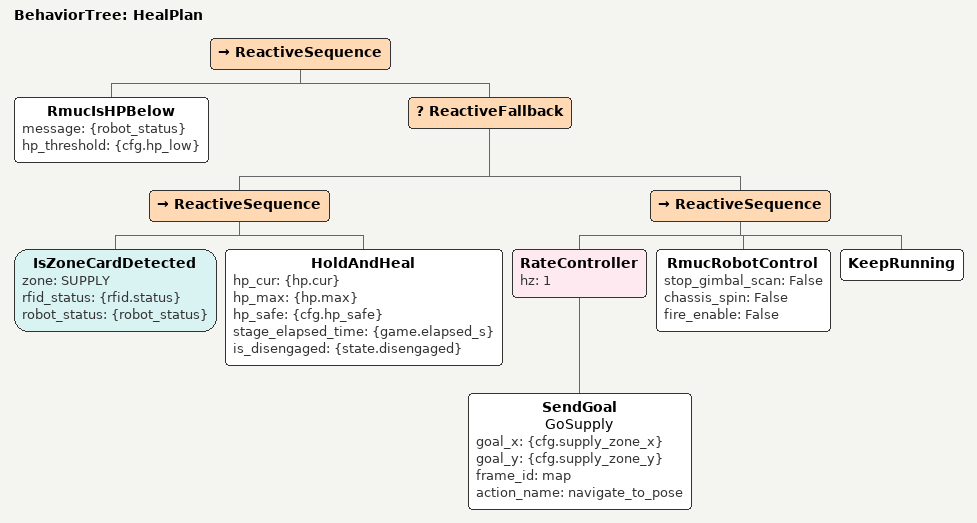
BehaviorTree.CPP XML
<?xml version="1.0" encoding="UTF-8"?>
<root BTCPP_format="4">

    <BehaviorTree ID="HealPlan">
        <ReactiveSequence>
            <RmucIsHPBelow message="{robot_status}" hp_threshold="{cfg.hp_low}"/>

            <ReactiveFallback>
                <!-- If already at supply: hold until safe HP -->
                <ReactiveSequence>
                    <IsZoneCardDetected zone="SUPPLY" rfid_status="{rfid.status}" robot_status="{robot_status}"/>
                    <HoldAndHeal hp_cur="{hp.cur}" hp_max="{hp.max}" hp_safe="{cfg.hp_safe}"
                                 stage_elapsed_time="{game.elapsed_s}"
                                 is_disengaged="{state.disengaged}"/>
                </ReactiveSequence>

                <!-- Else: navigate to supply -->
                <ReactiveSequence>
                    <RateController hz="1">
                        <SendGoal name="GoSupply"
                                  goal_x="{cfg.supply_zone_x}" goal_y="{cfg.supply_zone_y}"
                                  frame_id="map" action_name="navigate_to_pose"/>
                    </RateController>
                    <RmucRobotControl stop_gimbal_scan="False"
                                      chassis_spin="False"
                                      fire_enable="False"/>
                    <KeepRunning/>
                </ReactiveSequence>
            </ReactiveFallback>
        </ReactiveSequence>
    </BehaviorTree>

</root>
